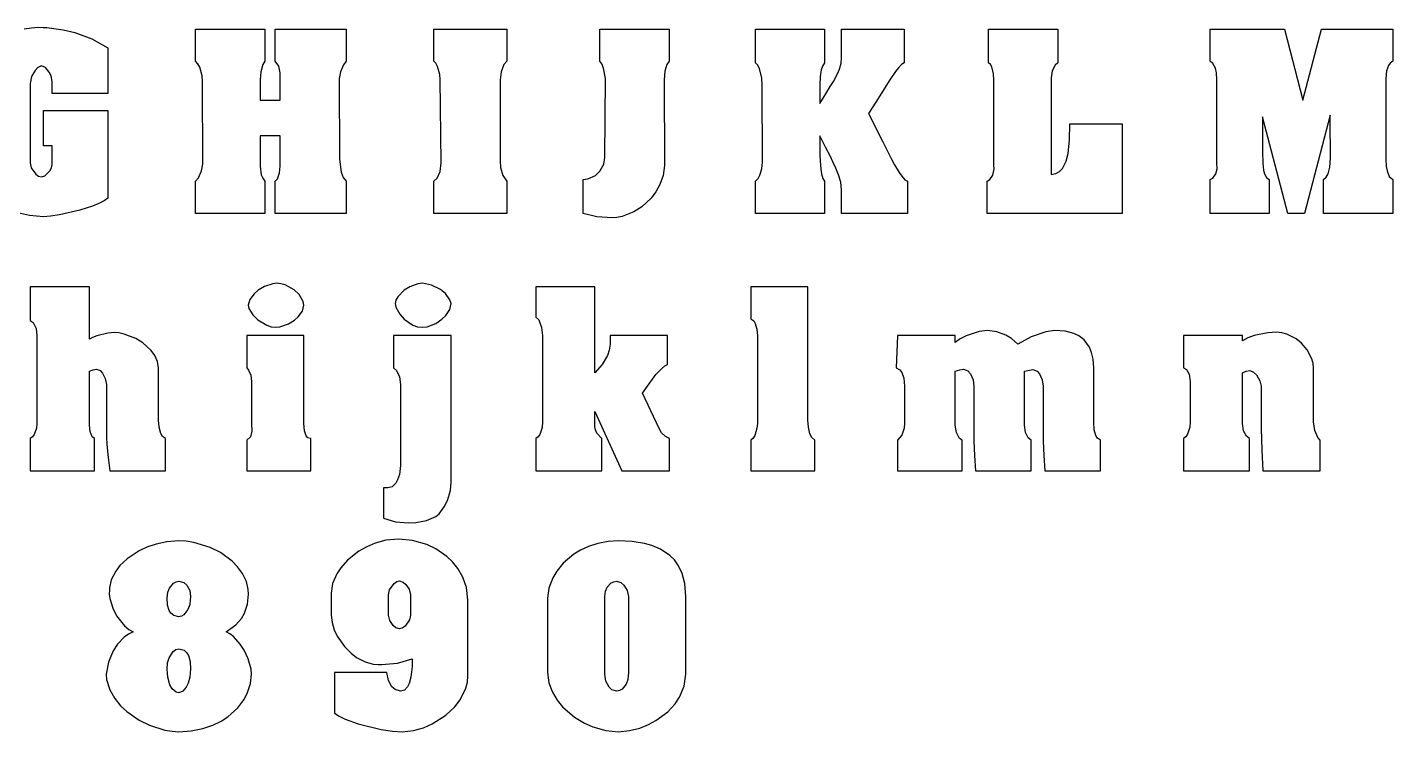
# Model space of a CAD drawing. Extents: x 0 to 31.4, y -0.9 to 3.
# Drawn here: x 7.6 to 15.02, y -0.87 to 2.96 of the extents above; entities that cross this region are included whole.
import ezdxf

# ---------------------------------------------------------------- set-up
doc = ezdxf.new("R2010")
doc.units = 0
doc.header["$MEASUREMENT"] = 0
doc.layers.get('0').update_dxf_attribs({"linetype": 'CONTINUOUS'})

msp = doc.modelspace()

# ---------------------------------------------------------------- linework, layer by layer
at = {"color": 0, "linetype": 'Continuous'}
for p, q in [((7.5865, 2.948), (7.6263, 2.9546)), ((7.6263, 2.9546), (7.6634, 2.9567)), ((7.6634, 2.9567), (7.691, 2.9565)), ((7.691, 2.9565), (7.7112, 2.9556)), ((7.7112, 2.9556), (7.7994, 2.9436)), ((7.7994, 2.9436), (7.8631, 2.9279)), ((7.8631, 2.9279), (7.9545, 2.8933)), ((7.9545, 2.8933), (8.041, 2.8458)), ((8.5186, 2.9459), (8.8948, 2.9459)), ((8.5186, 2.7723), (8.5186, 2.9459)), ((8.8948, 2.9459), (8.8948, 2.7723)), ((8.95, 2.7723), (8.95, 2.9459)), ((8.95, 2.9459), (9.3358, 2.9459)), ((9.3358, 2.9459), (9.3358, 2.7723)), ((9.8122, 2.9459), (10.2084, 2.9459)), ((9.8122, 2.7723), (9.8122, 2.9459)), ((10.2084, 2.9459), (10.2084, 2.7723)), ((10.7138, 2.9459), (11.0905, 2.9459)), ((10.7138, 2.7723), (10.7138, 2.9459)), ((11.0905, 2.9459), (11.0905, 2.7723)), ((11.5578, 2.9459), (11.934, 2.9459)), ((11.5578, 2.7632), (11.5578, 2.9459)), ((11.934, 2.9459), (11.934, 2.7632)), ((12.0262, 2.79), (12.0262, 2.9459)), ((12.0262, 2.9459), (12.3654, 2.9459)), ((12.3654, 2.9459), (12.3654, 2.7632)), ((12.8242, 2.9459), (13.2009, 2.9459)), ((12.8242, 2.7632), (12.8242, 2.9459)), ((13.2009, 2.9459), (13.2009, 2.7632)), ((14.0268, 2.9459), (14.4314, 2.9459)), ((14.0268, 2.7723), (14.0268, 2.9459)), ((14.4314, 2.9459), (14.5316, 2.5612)), ((14.5316, 2.5612), (14.6329, 2.9459)), ((14.6329, 2.9459), (15.0188, 2.9459)), ((15.0188, 2.9459), (15.0188, 2.7723)), ((8.041, 2.8458), (8.041, 2.5976)), ((7.6822, 2.7467), (7.662, 2.738)), ((7.7036, 2.7374), (7.6822, 2.7467)), ((8.5311, 2.759), (8.5186, 2.7723)), ((8.541, 2.74), (8.5311, 2.759)), ((8.8831, 2.754), (8.8718, 2.7145)), ((8.8948, 2.7723), (8.8831, 2.754)), ((8.9709, 2.7452), (8.95, 2.7723)), ((8.9779, 2.7092), (8.9709, 2.7452)), ((9.3209, 2.7529), (9.3045, 2.7155)), ((9.3358, 2.7723), (9.3209, 2.7529)), ((9.8234, 2.7613), (9.8122, 2.7723)), ((9.8326, 2.7441), (9.8234, 2.7613)), ((9.8441, 2.7007), (9.8326, 2.7441)), ((10.1926, 2.754), (10.1771, 2.7145)), ((10.2084, 2.7723), (10.1926, 2.754)), ((10.7237, 2.7585), (10.7138, 2.7723)), ((10.7333, 2.7349), (10.7237, 2.7585)), ((11.0778, 2.7545), (11.0662, 2.7178)), ((11.0905, 2.7723), (11.0778, 2.7545)), ((11.5703, 2.7519), (11.5578, 2.7632)), ((11.5803, 2.7329), (11.5703, 2.7519)), ((11.9227, 2.7454), (11.9158, 2.7262)), ((11.934, 2.7632), (11.9227, 2.7454)), ((12.014, 2.7296), (12.0234, 2.7619)), ((12.0234, 2.7619), (12.0262, 2.79)), ((12.3517, 2.7537), (12.3358, 2.737)), ((12.3654, 2.7632), (12.3517, 2.7537)), ((12.8344, 2.7545), (12.8242, 2.7632)), ((12.8422, 2.7414), (12.8344, 2.7545)), ((13.1857, 2.7515), (13.1694, 2.7195)), ((13.2009, 2.7632), (13.1857, 2.7515)), ((14.043, 2.7592), (14.0268, 2.7723)), ((14.0557, 2.7338), (14.043, 2.7592)), ((14.9958, 2.7495), (14.9856, 2.7197)), ((15.0052, 2.7621), (14.9958, 2.7495)), ((15.0188, 2.7723), (15.0052, 2.7621)), ((7.6271, 2.6893), (7.6191, 2.6522)), ((7.6463, 2.7223), (7.6271, 2.6893)), ((7.662, 2.738), (7.6463, 2.7223)), ((7.7236, 2.7133), (7.7036, 2.7374)), ((7.7335, 2.6922), (7.7236, 2.7133)), ((7.739, 2.6614), (7.7335, 2.6922)), ((8.5532, 2.693), (8.541, 2.74)), ((8.5555, 2.6614), (8.5532, 2.693)), ((8.8718, 2.7145), (8.868, 2.671)), ((8.868, 2.671), (8.868, 2.5612)), ((8.9779, 2.6801), (8.9779, 2.7092)), ((8.9779, 2.5612), (8.9779, 2.6801)), ((9.3045, 2.7155), (9.2983, 2.679)), ((9.2983, 2.679), (9.2994, 2.2396)), ((9.8464, 2.6733), (9.8441, 2.7007)), ((9.851, 2.2208), (9.8464, 2.6733)), ((10.1771, 2.7145), (10.1719, 2.671)), ((10.1719, 2.671), (10.1719, 2.2305)), ((10.7434, 2.6779), (10.7333, 2.7349)), ((10.7411, 2.2487), (10.7434, 2.6779)), ((11.0662, 2.7178), (11.0626, 2.671)), ((11.0626, 2.671), (11.0638, 2.206)), ((11.5925, 2.6809), (11.5803, 2.7329)), ((11.5948, 2.6431), (11.5925, 2.6809)), ((11.9092, 2.6892), (11.9073, 2.6443)), ((11.9158, 2.7262), (11.9092, 2.6892)), ((11.9814, 2.6629), (12.0031, 2.7041)), ((12.0031, 2.7041), (12.014, 2.7296)), ((12.319, 2.7157), (12.2839, 2.6651)), ((12.3358, 2.737), (12.319, 2.7157)), ((12.8511, 2.7035), (12.8422, 2.7414)), ((12.8526, 2.671), (12.8511, 2.7035)), ((12.8526, 2.2208), (12.8526, 2.671)), ((13.1694, 2.7195), (13.1634, 2.6813)), ((13.1634, 2.6813), (13.1651, 2.1571)), ((14.0614, 2.7102), (14.0557, 2.7338)), ((14.0643, 2.671), (14.0614, 2.7102)), ((14.0643, 2.2208), (14.0643, 2.671)), ((14.9856, 2.7197), (14.9818, 2.6779)), ((14.9818, 2.6779), (14.9818, 2.2396)), ((7.6191, 2.6522), (7.6191, 2.2208)), ((7.739, 2.5976), (7.739, 2.6614)), ((8.041, 2.5976), (7.739, 2.5976)), ((8.5567, 2.214), (8.5555, 2.6614)), ((11.5959, 2.2242), (11.5948, 2.6431)), ((11.9073, 2.6443), (11.9073, 2.543)), ((11.9073, 2.543), (11.941, 2.596)), ((11.941, 2.596), (11.9646, 2.6344)), ((11.9646, 2.6344), (11.9814, 2.6629)), ((12.2839, 2.6651), (12.224, 2.57)), ((8.868, 2.5612), (8.9779, 2.5612)), ((12.1957, 2.5239), (12.1731, 2.4878)), ((12.224, 2.57), (12.1957, 2.5239)), ((7.6924, 2.313), (7.6924, 2.5054)), ((7.6924, 2.5054), (8.041, 2.5054)), ((8.041, 2.5054), (8.041, 2.0285)), ((12.1731, 2.4878), (12.2496, 2.3341)), ((14.4491, 1.9459), (14.3114, 2.4696)), ((14.3114, 2.4696), (14.3114, 2.2817)), ((14.6785, 2.4787), (14.5407, 1.9459)), ((14.6792, 2.3922), (14.6785, 2.4787)), ((13.2636, 2.3462), (13.2653, 2.432)), ((13.2653, 2.432), (13.5504, 2.432)), ((13.5504, 2.432), (13.5504, 1.9459)), ((14.6802, 2.3109), (14.6792, 2.3922)), ((7.739, 2.313), (7.6924, 2.313)), ((7.739, 2.2117), (7.739, 2.313)), ((8.9779, 2.3677), (8.868, 2.3677)), ((8.868, 2.3677), (8.8691, 2.2026)), ((8.9779, 2.2026), (8.9779, 2.3677)), ((11.9395, 2.3054), (11.9073, 2.3677)), ((11.9073, 2.3677), (11.9075, 2.3094)), ((11.9075, 2.3094), (11.9082, 2.2649)), ((11.9654, 2.254), (11.9395, 2.3054)), ((12.2496, 2.3341), (12.2766, 2.281)), ((13.2559, 2.2709), (13.2636, 2.3462)), ((14.6807, 2.2654), (14.6802, 2.3109)), ((9.2994, 2.2396), (9.3085, 2.1699)), ((10.1719, 2.2305), (10.1742, 2.1956)), ((10.7353, 2.2128), (10.7411, 2.2487)), ((11.9082, 2.2649), (11.9093, 2.2314)), ((11.9093, 2.2314), (11.9126, 2.1851)), ((11.9795, 2.2249), (11.9654, 2.254)), ((11.9948, 2.1914), (11.9795, 2.2249)), ((12.2766, 2.281), (12.2978, 2.2403)), ((12.2978, 2.2403), (12.3143, 2.2098)), ((13.2253, 2.189), (13.2458, 2.23)), ((13.2458, 2.23), (13.2559, 2.2709)), ((14.3114, 2.2817), (14.3132, 2.2166)), ((14.6774, 2.1977), (14.6807, 2.2453)), ((14.6807, 2.2453), (14.6807, 2.2654)), ((14.9818, 2.2396), (14.9839, 2.2009)), ((7.6191, 2.2208), (7.6252, 2.1935)), ((7.6252, 2.1935), (7.6504, 2.1587)), ((7.6504, 2.1587), (7.666, 2.148)), ((7.6999, 2.1502), (7.7268, 2.1765)), ((7.7268, 2.1765), (7.7357, 2.1939)), ((7.7357, 2.1939), (7.739, 2.2117)), ((8.5339, 2.1383), (8.5505, 2.176)), ((8.5505, 2.176), (8.5567, 2.214)), ((8.8691, 2.2026), (8.8747, 2.1553)), ((8.8747, 2.1553), (8.883, 2.1362)), ((8.9622, 2.1343), (8.974, 2.1668)), ((8.974, 2.1668), (8.9779, 2.2026)), ((9.3085, 2.1699), (9.3198, 2.1405)), ((9.8292, 2.1378), (9.8455, 2.1734)), ((9.8455, 2.1734), (9.851, 2.2208)), ((10.1742, 2.1956), (10.1864, 2.1512)), ((10.1864, 2.1512), (10.2084, 2.1207)), ((10.649, 2.1326), (10.6904, 2.152)), ((10.6904, 2.152), (10.714, 2.1742)), ((10.714, 2.1742), (10.7353, 2.2128)), ((11.0566, 2.1521), (11.0394, 2.103)), ((11.0638, 2.206), (11.0566, 2.1521)), ((11.5734, 2.1349), (11.5828, 2.1533)), ((11.5828, 2.1533), (11.5925, 2.188)), ((11.5925, 2.188), (11.5959, 2.2242)), ((11.9126, 2.1851), (11.9162, 2.1602)), ((11.9162, 2.1602), (11.9237, 2.1356)), ((12.0097, 2.1544), (11.9948, 2.1914)), ((12.0214, 2.1153), (12.0097, 2.1544)), ((12.3143, 2.2098), (12.3385, 2.1685)), ((12.3385, 2.1685), (12.3531, 2.1472)), ((12.8318, 2.1304), (12.8474, 2.1536)), ((12.8474, 2.1536), (12.8538, 2.1872)), ((12.8535, 2.2073), (12.8526, 2.2208)), ((12.8538, 2.1872), (12.8535, 2.2073)), ((13.1651, 2.1571), (13.19, 2.1616)), ((13.19, 2.1616), (13.21, 2.1731)), ((13.21, 2.1731), (13.2253, 2.189)), ((14.0424, 2.137), (14.0592, 2.1601)), ((14.0592, 2.1601), (14.0655, 2.1872)), ((14.0655, 2.1872), (14.0643, 2.2208)), ((14.3132, 2.2166), (14.3175, 2.18)), ((14.3175, 2.18), (14.3226, 2.1599)), ((14.3226, 2.1599), (14.3335, 2.1403)), ((14.6584, 2.1425), (14.6678, 2.1604)), ((14.6678, 2.1604), (14.6774, 2.1977)), ((14.9839, 2.2009), (14.9884, 2.176)), ((14.9884, 2.176), (15.0003, 2.1468)), ((7.666, 2.148), (7.681, 2.144)), ((7.681, 2.144), (7.6999, 2.1502)), ((8.5186, 2.1207), (8.5339, 2.1383)), ((8.5186, 1.9459), (8.5186, 2.1207)), ((8.883, 2.1362), (8.8948, 2.1207)), ((8.8948, 2.1207), (8.8948, 1.9459)), ((8.95, 2.1207), (8.9622, 2.1343)), ((8.95, 1.9459), (8.95, 2.1207)), ((9.3198, 2.1405), (9.3358, 2.1207)), ((9.3358, 2.1207), (9.3358, 1.9459)), ((9.8122, 2.1207), (9.8292, 2.1378)), ((9.8122, 1.9459), (9.8122, 2.1207)), ((10.2084, 2.1207), (10.2084, 1.9459)), ((10.6221, 2.1292), (10.649, 2.1326)), ((10.6221, 1.9459), (10.6221, 2.1292)), ((11.0394, 2.103), (11.0169, 2.0619)), ((11.5578, 2.1207), (11.5734, 2.1349)), ((11.5578, 1.9459), (11.5578, 2.1207)), ((11.9237, 2.1356), (11.934, 2.1207)), ((11.934, 2.1207), (11.934, 1.9459)), ((12.0262, 2.074), (12.0214, 2.1153)), ((12.3531, 2.1472), (12.3705, 2.1281)), ((12.3705, 2.1281), (12.3842, 2.1207)), ((12.3842, 2.1207), (12.3842, 1.9459)), ((12.8162, 2.1207), (12.8318, 2.1304)), ((12.8162, 1.9459), (12.8162, 2.1207)), ((14.0268, 2.1292), (14.0424, 2.137)), ((14.0268, 1.9459), (14.0268, 2.1292)), ((14.3335, 2.1403), (14.3489, 2.1292)), ((14.3489, 2.1292), (14.3489, 1.9459)), ((14.6426, 2.1292), (14.6584, 2.1425)), ((14.6426, 1.9459), (14.6426, 2.1292)), ((15.0003, 2.1468), (15.0188, 2.1292)), ((15.0188, 2.1292), (15.0188, 1.9459)), ((8.0215, 2.0139), (7.9921, 1.9992)), ((8.041, 2.0285), (8.0215, 2.0139)), ((10.9925, 2.029), (10.9414, 1.981)), ((11.0169, 2.0619), (10.9925, 2.029)), ((12.0262, 1.9459), (12.0262, 2.074)), ((7.6168, 1.9335), (7.5518, 1.9494)), ((7.6924, 1.9272), (7.6168, 1.9335)), ((7.73, 1.9297), (7.6924, 1.9272)), ((7.7786, 1.9371), (7.73, 1.9297)), ((7.8895, 1.9632), (7.7786, 1.9371)), ((7.9588, 1.9858), (7.8895, 1.9632)), ((7.9921, 1.9992), (7.9588, 1.9858)), ((8.8948, 1.9459), (8.5186, 1.9459)), ((9.3358, 1.9459), (8.95, 1.9459)), ((10.2084, 1.9459), (9.8122, 1.9459)), ((10.6975, 1.9276), (10.6221, 1.9459)), ((10.8344, 1.9292), (10.8052, 1.9233)), ((10.8987, 1.9542), (10.8344, 1.9292)), ((10.9414, 1.981), (10.8987, 1.9542)), ((11.934, 1.9459), (11.5578, 1.9459)), ((12.3842, 1.9459), (12.0262, 1.9459)), ((13.5504, 1.9459), (12.8162, 1.9459)), ((14.3489, 1.9459), (14.0268, 1.9459)), ((14.5407, 1.9459), (14.4491, 1.9459)), ((15.0188, 1.9459), (14.6426, 1.9459)), ((10.7803, 1.9215), (10.6975, 1.9276)), ((10.8052, 1.9233), (10.7803, 1.9215)), ((8.9378, 1.5636), (8.8922, 1.5479)), ((8.9599, 1.566), (8.9378, 1.5636)), ((8.9811, 1.5636), (8.9599, 1.566)), ((9.005, 1.5567), (8.9811, 1.5636)), ((9.7253, 1.5632), (9.6817, 1.5472)), ((9.7496, 1.566), (9.7253, 1.5632)), ((9.7994, 1.5566), (9.7496, 1.566)), ((7.6193, 1.5472), (7.6193, 1.3645)), ((7.9414, 1.5472), (7.6193, 1.5472)), ((7.9414, 1.2626), (7.9414, 1.5472)), ((8.8364, 1.509), (8.8125, 1.4778)), ((8.8585, 1.5278), (8.8364, 1.509)), ((8.8922, 1.5479), (8.8585, 1.5278)), ((9.0532, 1.5301), (9.005, 1.5567)), ((9.0801, 1.5051), (9.0532, 1.5301)), ((9.1028, 1.4677), (9.0801, 1.5051)), ((9.6165, 1.4931), (9.6064, 1.4744)), ((9.6514, 1.5282), (9.6165, 1.4931)), ((9.6817, 1.5472), (9.6514, 1.5282)), ((9.8477, 1.5321), (9.7994, 1.5566)), ((9.8749, 1.5099), (9.8477, 1.5321)), ((9.8995, 1.4762), (9.8749, 1.5099)), ((10.366, 1.5472), (10.366, 1.3827)), ((10.6864, 1.5472), (10.366, 1.5472)), ((10.6864, 1.0799), (10.6864, 1.5472)), ((11.5328, 1.5472), (11.5328, 1.3736)), ((11.8436, 1.5472), (11.5328, 1.5472)), ((11.8436, 0.8221), (11.8436, 1.5472)), ((8.8125, 1.4778), (8.8037, 1.447)), ((8.8037, 1.447), (8.8073, 1.4296)), ((8.8073, 1.4296), (8.8295, 1.394)), ((9.0756, 1.3842), (9.0981, 1.4147)), ((9.0981, 1.4147), (9.1065, 1.447)), ((9.1065, 1.447), (9.1028, 1.4677)), ((9.6064, 1.4744), (9.6028, 1.4561)), ((9.6028, 1.4561), (9.6062, 1.4354)), ((9.6062, 1.4354), (9.6265, 1.3973)), ((9.8765, 1.3907), (9.898, 1.4241)), ((9.898, 1.4241), (9.9056, 1.4561)), ((9.9056, 1.4561), (9.8995, 1.4762)), ((7.6193, 1.3645), (7.6357, 1.3534)), ((7.6357, 1.3534), (7.6516, 1.3203)), ((8.8295, 1.394), (8.8564, 1.368)), ((8.8564, 1.368), (8.9052, 1.3382)), ((8.9052, 1.3382), (8.9295, 1.3298)), ((8.9765, 1.3297), (9.0227, 1.3461)), ((9.0227, 1.3461), (9.0549, 1.3661)), ((9.0549, 1.3661), (9.0756, 1.3842)), ((9.6265, 1.3973), (9.6511, 1.3705)), ((9.6511, 1.3705), (9.6977, 1.3393)), ((9.6977, 1.3393), (9.7235, 1.3302)), ((9.7752, 1.3298), (9.823, 1.3478)), ((9.823, 1.3478), (9.8559, 1.3703)), ((9.8559, 1.3703), (9.8765, 1.3907)), ((10.366, 1.3827), (10.3815, 1.367)), ((10.3815, 1.367), (10.3967, 1.3257)), ((11.5328, 1.3736), (11.5488, 1.3627)), ((11.5488, 1.3627), (11.5577, 1.3476)), ((11.5577, 1.3476), (11.5663, 1.3172)), ((7.6516, 1.3203), (7.6569, 1.2814)), ((7.6569, 1.2814), (7.6569, 0.8039)), ((7.9581, 1.272), (7.9414, 1.2626)), ((7.9827, 1.281), (7.9581, 1.272)), ((8.0418, 1.2947), (7.9827, 1.281)), ((8.0775, 1.2979), (8.0418, 1.2947)), ((8.1022, 1.296), (8.0775, 1.2979)), ((8.131, 1.2902), (8.1022, 1.296)), ((8.1931, 1.2667), (8.131, 1.2902)), ((8.2326, 1.2422), (8.1931, 1.2667)), ((8.7957, 1.2814), (8.7957, 1.1067)), ((9.1065, 1.2814), (8.7957, 1.2814)), ((8.9295, 1.3298), (8.9509, 1.3269)), ((8.9509, 1.3269), (8.9765, 1.3297)), ((9.1065, 0.8039), (9.1065, 1.2814)), ((9.5931, 1.2814), (9.5931, 1.1067)), ((9.9056, 1.2814), (9.5931, 1.2814)), ((9.7235, 1.3302), (9.7496, 1.3269)), ((9.7496, 1.3269), (9.7752, 1.3298)), ((9.9056, 0.5563), (9.9056, 1.2814)), ((10.3967, 1.3257), (10.4019, 1.2814)), ((10.4019, 1.2814), (10.4019, 0.813)), ((11.0814, 1.2814), (10.769, 1.2814)), ((10.769, 1.2814), (10.769, 1.2359)), ((11.0814, 1.1254), (11.0814, 1.2814)), ((11.5663, 1.3172), (11.5691, 1.2814)), ((11.5691, 1.2814), (11.5691, 0.8039)), ((12.3302, 1.2814), (12.3222, 1.1067)), ((12.6432, 1.2814), (12.3302, 1.2814)), ((12.6432, 1.2444), (12.6432, 1.2814)), ((12.6707, 1.2639), (12.6432, 1.2444)), ((12.7033, 1.2809), (12.6707, 1.2639)), ((12.7741, 1.3043), (12.7033, 1.2809)), ((12.8182, 1.3093), (12.7741, 1.3043)), ((12.8687, 1.303), (12.8182, 1.3093)), ((12.9183, 1.2849), (12.8687, 1.303)), ((12.9487, 1.2668), (12.9183, 1.2849)), ((12.983, 1.2359), (12.9487, 1.2668)), ((13.0555, 1.2754), (12.983, 1.2359)), ((13.1353, 1.303), (13.0555, 1.2754)), ((13.185, 1.3093), (13.1353, 1.303)), ((13.2403, 1.3052), (13.185, 1.3093)), ((13.2872, 1.2931), (13.2403, 1.3052)), ((13.3138, 1.2805), (13.2872, 1.2931)), ((13.3435, 1.2581), (13.3138, 1.2805)), ((13.8828, 1.2814), (13.8828, 1.1067)), ((14.2038, 1.2814), (13.8828, 1.2814)), ((14.2038, 1.2535), (14.2038, 1.2814)), ((14.2321, 1.2694), (14.2038, 1.2535)), ((14.266, 1.282), (14.2321, 1.2694)), ((14.3409, 1.2973), (14.266, 1.282)), ((14.3879, 1.3002), (14.3409, 1.2973)), ((14.416, 1.2976), (14.3879, 1.3002)), ((14.4435, 1.2901), (14.416, 1.2976)), ((14.4941, 1.2638), (14.4435, 1.2901)), ((14.5229, 1.24), (14.4941, 1.2638)), ((8.2771, 1.2003), (8.2326, 1.2422)), ((8.2963, 1.1731), (8.2771, 1.2003)), ((10.7649, 1.2026), (10.7549, 1.1732)), ((10.769, 1.2359), (10.7649, 1.2026)), ((13.3726, 1.2183), (13.3435, 1.2581)), ((13.384, 1.1905), (13.3726, 1.2183)), ((13.3923, 1.1542), (13.384, 1.1905)), ((14.5535, 1.2039), (14.5229, 1.24)), ((14.5793, 1.1548), (14.5535, 1.2039)), ((8.3113, 1.1411), (8.2963, 1.1731)), ((8.3176, 1.1067), (8.3113, 1.1411)), ((10.7269, 1.1251), (10.6864, 1.0799)), ((10.7549, 1.1732), (10.7269, 1.1251)), ((11.0485, 1.1018), (11.0663, 1.1167)), ((11.0663, 1.1167), (11.0814, 1.1254)), ((13.3956, 1.1067), (13.3923, 1.1542)), ((14.5866, 1.1297), (14.5793, 1.1548)), ((14.5891, 1.1067), (14.5866, 1.1297)), ((7.9414, 1.089), (7.9624, 1.0963)), ((7.9414, 0.7953), (7.9414, 1.089)), ((7.9624, 1.0963), (7.9796, 1.0987)), ((7.9796, 1.0987), (7.9995, 1.0912)), ((7.9995, 1.0912), (8.0129, 1.0776)), ((8.0129, 1.0776), (8.0279, 1.0487)), ((8.0279, 1.0487), (8.0336, 1.0156)), ((8.3176, 0.8221), (8.3176, 1.1067)), ((8.7957, 1.1067), (8.8061, 1.094)), ((8.8061, 1.094), (8.8179, 1.0671)), ((8.8179, 1.0671), (8.8224, 1.0332)), ((9.5931, 1.1067), (9.6091, 1.0924)), ((9.6091, 1.0924), (9.6264, 1.0569)), ((9.6264, 1.0569), (9.6318, 1.0167)), ((10.9443, 0.9689), (11.0177, 1.0708)), ((11.0177, 1.0708), (11.0485, 1.1018)), ((12.3222, 1.1067), (12.3421, 1.0961)), ((12.3421, 1.0961), (12.3533, 1.0819)), ((12.3533, 1.0819), (12.3641, 1.0503)), ((12.3641, 1.0503), (12.3677, 1.0065)), ((12.6432, 1.089), (12.6678, 1.0963)), ((12.6432, 0.7953), (12.6432, 1.089)), ((12.6678, 1.0963), (12.6873, 1.0987)), ((12.6873, 1.0987), (12.712, 1.0897)), ((12.712, 1.0897), (12.7261, 1.0735)), ((12.7261, 1.0735), (12.7398, 1.0409)), ((12.7398, 1.0409), (12.7445, 1.0065)), ((13.0194, 1.089), (13.0638, 1.0976)), ((13.0194, 0.7953), (13.0194, 1.089)), ((13.0638, 1.0976), (13.0873, 1.0892)), ((13.0873, 1.0892), (13.1013, 1.0739)), ((13.1013, 1.0739), (13.1156, 1.0422)), ((13.1156, 1.0422), (13.1207, 1.0065)), ((13.3956, 0.813), (13.3956, 1.1067)), ((13.8828, 1.1067), (13.8987, 1.0974)), ((13.8987, 1.0974), (13.9141, 1.0721)), ((13.9141, 1.0721), (13.9192, 1.0332)), ((14.2038, 1.0799), (14.2236, 1.0885)), ((14.2038, 0.8039), (14.2038, 1.0799)), ((14.2236, 1.0885), (14.2423, 1.0913)), ((14.2423, 1.0913), (14.2636, 1.083)), ((14.2636, 1.083), (14.2797, 1.0677)), ((14.2797, 1.0677), (14.2982, 1.0367)), ((14.5891, 0.813), (14.5891, 1.1067)), ((8.0336, 1.0156), (8.0336, 0.7675)), ((8.8224, 1.0332), (8.8224, 0.8039)), ((9.6318, 1.0167), (9.6307, 0.9507)), ((11.0359, 0.7766), (10.9443, 0.9689)), ((12.3677, 1.0065), (12.3677, 0.8039)), ((12.7445, 1.0065), (12.7445, 0.7487)), ((13.1207, 1.0065), (13.1207, 0.7487)), ((13.9192, 1.0332), (13.9192, 0.813)), ((14.2982, 1.0367), (14.3051, 1.0065)), ((14.3051, 1.0065), (14.3051, 0.7766)), ((9.6307, 0.9507), (9.6307, 0.5751)), ((8.3199, 0.7837), (8.3176, 0.8221)), ((10.6864, 0.7862), (10.6864, 0.8688)), ((10.6864, 0.8688), (10.8333, 0.5472)), ((11.8457, 0.7837), (11.8436, 0.8221)), ((7.6424, 0.7444), (7.6323, 0.7312)), ((7.6546, 0.7784), (7.6424, 0.7444)), ((7.6569, 0.8039), (7.6546, 0.7784)), ((7.9453, 0.7605), (7.9414, 0.7953)), ((7.957, 0.7318), (7.9453, 0.7605)), ((8.0336, 0.7675), (8.0346, 0.7291)), ((8.3286, 0.75), (8.3199, 0.7837)), ((8.3381, 0.7333), (8.3286, 0.75)), ((8.8236, 0.7629), (8.8166, 0.7322)), ((8.8224, 0.8039), (8.8236, 0.7629)), ((9.1095, 0.7643), (9.1065, 0.8039)), ((9.1184, 0.7376), (9.1095, 0.7643)), ((10.3879, 0.7452), (10.3782, 0.7313)), ((10.3996, 0.7831), (10.3879, 0.7452)), ((10.4019, 0.813), (10.3996, 0.7831)), ((10.6895, 0.7689), (10.6864, 0.7862)), ((10.6978, 0.7509), (10.6895, 0.7689)), ((10.724, 0.7219), (10.6978, 0.7509)), ((11.0485, 0.7529), (11.0359, 0.7766)), ((11.0708, 0.733), (11.0485, 0.7529)), ((11.5668, 0.7779), (11.5548, 0.7385)), ((11.5691, 0.8039), (11.5668, 0.7779)), ((11.8543, 0.7476), (11.8457, 0.7837)), ((11.8642, 0.7284), (11.8543, 0.7476)), ((12.3654, 0.7779), (12.3533, 0.7409)), ((12.3677, 0.8039), (12.3654, 0.7779)), ((12.6496, 0.755), (12.6432, 0.7953)), ((12.6661, 0.7235), (12.6496, 0.755)), ((12.7445, 0.7487), (12.7449, 0.7086)), ((13.0246, 0.756), (13.0194, 0.7953)), ((13.0402, 0.7267), (13.0246, 0.756)), ((13.1207, 0.7487), (13.1212, 0.7086)), ((13.3985, 0.7696), (13.3956, 0.813)), ((13.4071, 0.7382), (13.3985, 0.7696)), ((13.9051, 0.7464), (13.8952, 0.7316)), ((13.917, 0.7851), (13.9051, 0.7464)), ((13.9192, 0.813), (13.917, 0.7851)), ((14.209, 0.7651), (14.2038, 0.8039)), ((14.2248, 0.736), (14.209, 0.7651)), ((14.3051, 0.7766), (14.3074, 0.6595)), ((14.5956, 0.7666), (14.5891, 0.813)), ((14.6117, 0.7284), (14.5956, 0.7666)), ((7.6323, 0.7312), (7.6193, 0.7219)), ((7.6193, 0.7219), (7.6193, 0.5472)), ((7.9693, 0.7219), (7.957, 0.7318)), ((7.9693, 0.5472), (7.9693, 0.7219)), ((8.0346, 0.7291), (8.0368, 0.6903)), ((8.0368, 0.6903), (8.0429, 0.6203)), ((8.3541, 0.7219), (8.3381, 0.7333)), ((8.3541, 0.5472), (8.3541, 0.7219)), ((8.8166, 0.7322), (8.7957, 0.7128)), ((8.7957, 0.7128), (8.7957, 0.5472)), ((9.1276, 0.727), (9.1184, 0.7376)), ((9.144, 0.7219), (9.1276, 0.727)), ((9.144, 0.5472), (9.144, 0.7219)), ((10.3782, 0.7313), (10.366, 0.7219)), ((10.366, 0.7219), (10.366, 0.5472)), ((10.724, 0.5472), (10.724, 0.7219)), ((11.0911, 0.7219), (11.0708, 0.733)), ((11.0911, 0.5472), (11.0911, 0.7219)), ((11.545, 0.7229), (11.5328, 0.7128)), ((11.5328, 0.7128), (11.5328, 0.5472)), ((11.5548, 0.7385), (11.545, 0.7229)), ((11.8811, 0.7128), (11.8642, 0.7284)), ((11.8811, 0.5472), (11.8811, 0.7128)), ((12.3533, 0.7409), (12.3301, 0.7128)), ((12.3301, 0.7128), (12.3301, 0.5472)), ((12.6805, 0.7128), (12.6661, 0.7235)), ((12.6805, 0.5472), (12.6805, 0.7128)), ((12.7449, 0.7086), (12.7477, 0.63)), ((13.0564, 0.7128), (13.0402, 0.7267)), ((13.0564, 0.5472), (13.0564, 0.7128)), ((13.1212, 0.7086), (13.1239, 0.63)), ((13.4161, 0.7238), (13.4071, 0.7382)), ((13.432, 0.7128), (13.4161, 0.7238)), ((13.432, 0.5472), (13.432, 0.7128)), ((13.8952, 0.7316), (13.8828, 0.7219)), ((13.8828, 0.7219), (13.8828, 0.5472)), ((14.2411, 0.7219), (14.2248, 0.736)), ((14.2411, 0.5472), (14.2411, 0.7219)), ((14.6255, 0.7128), (14.6117, 0.7284)), ((14.6255, 0.5472), (14.6255, 0.7128)), ((8.0429, 0.6203), (8.0518, 0.5472)), ((12.7477, 0.63), (12.7536, 0.5472)), ((13.1239, 0.63), (13.1298, 0.5472)), ((14.3074, 0.6595), (14.3142, 0.5472)), ((7.6193, 0.5472), (7.9693, 0.5472)), ((8.0518, 0.5472), (8.3541, 0.5472)), ((8.7957, 0.5472), (9.144, 0.5472)), ((9.6255, 0.5271), (9.6155, 0.4972)), ((9.6307, 0.5751), (9.6255, 0.5271)), ((9.9063, 0.5235), (9.9056, 0.5563)), ((9.9067, 0.4852), (9.9063, 0.5235)), ((10.366, 0.5472), (10.724, 0.5472)), ((10.8333, 0.5472), (11.0911, 0.5472)), ((11.5328, 0.5472), (11.8811, 0.5472)), ((12.3301, 0.5472), (12.6805, 0.5472)), ((12.7536, 0.5472), (13.0564, 0.5472)), ((13.1298, 0.5472), (13.432, 0.5472)), ((13.8828, 0.5472), (14.2411, 0.5472)), ((14.3142, 0.5472), (14.6255, 0.5472)), ((9.5618, 0.4538), (9.5385, 0.455)), ((9.5385, 0.455), (9.5385, 0.2905)), ((9.5854, 0.4605), (9.5618, 0.4538)), ((9.6051, 0.4791), (9.5854, 0.4605)), ((9.6155, 0.4972), (9.6051, 0.4791)), ((9.9017, 0.4393), (9.9067, 0.4852)), ((9.8685, 0.3512), (9.8855, 0.3857)), ((9.8855, 0.3857), (9.9017, 0.4393)), ((9.7714, 0.2775), (9.823, 0.299)), ((9.823, 0.299), (9.8404, 0.3136)), ((9.8404, 0.3136), (9.8685, 0.3512)), ((9.5385, 0.2905), (9.6036, 0.2704)), ((9.6036, 0.2704), (9.6739, 0.2638)), ((9.6739, 0.2638), (9.7146, 0.266)), ((9.7146, 0.266), (9.7714, 0.2775)), ((8.304, 0.149), (8.2536, 0.1315)), ((8.3627, 0.162), (8.304, 0.149)), ((8.4275, 0.1672), (8.3627, 0.162)), ((8.4663, 0.1649), (8.4275, 0.1672)), ((8.5092, 0.1579), (8.4663, 0.1649)), ((8.5977, 0.1306), (8.5092, 0.1579)), ((9.4931, 0.1534), (9.4445, 0.1325)), ((9.5519, 0.1695), (9.4931, 0.1534)), ((9.6216, 0.1763), (9.5519, 0.1695)), ((9.6963, 0.1693), (9.6216, 0.1763)), ((9.7735, 0.1472), (9.6963, 0.1693)), ((10.7033, 0.1523), (10.6526, 0.1358)), ((10.759, 0.1633), (10.7033, 0.1523)), ((10.8139, 0.1672), (10.759, 0.1633)), ((10.8891, 0.1637), (10.8139, 0.1672)), ((10.9556, 0.153), (10.8891, 0.1637)), ((10.9952, 0.142), (10.9556, 0.153)), ((8.2118, 0.1119), (8.147, 0.0693)), ((8.2536, 0.1315), (8.2118, 0.1119)), ((8.6532, 0.1031), (8.5977, 0.1306)), ((8.717, 0.0566), (8.6532, 0.1031)), ((9.4049, 0.1098), (9.3439, 0.0617)), ((9.4445, 0.1325), (9.4049, 0.1098)), ((9.8229, 0.1236), (9.7735, 0.1472)), ((9.8829, 0.0817), (9.8229, 0.1236)), ((9.9128, 0.0528), (9.8829, 0.0817)), ((10.572, 0.0937), (10.5145, 0.0455)), ((10.6087, 0.1158), (10.572, 0.0937)), ((10.6526, 0.1358), (10.6087, 0.1158)), ((11.042, 0.1223), (10.9952, 0.142)), ((11.0939, 0.0874), (11.042, 0.1223)), ((11.1182, 0.063), (11.0939, 0.0874)), ((8.0844, 0.0019), (8.0605, -0.0444)), ((8.1077, 0.0319), (8.0844, 0.0019)), ((8.147, 0.0693), (8.1077, 0.0319)), ((8.7465, 0.026), (8.717, 0.0566)), ((8.7733, -0.0111), (8.7465, 0.026)), ((9.3068, 0.0204), (9.2848, -0.0128)), ((9.3439, 0.0617), (9.3068, 0.0204)), ((9.9423, 0.0158), (9.9128, 0.0528)), ((9.9689, -0.0306), (9.9423, 0.0158)), ((10.4792, 0.0021), (10.4581, -0.0335)), ((10.5145, 0.0455), (10.4792, 0.0021)), ((11.141, 0.0311), (11.1182, 0.063)), ((11.1609, -0.0106), (11.141, 0.0311)), ((8.0605, -0.0444), (8.0507, -0.0895)), ((8.3774, -0.0902), (8.399, -0.0636)), ((8.399, -0.0636), (8.4125, -0.0558)), ((8.4125, -0.0558), (8.4275, -0.053)), ((8.4275, -0.053), (8.4552, -0.0604)), ((8.4552, -0.0604), (8.4709, -0.074)), ((8.4709, -0.074), (8.4861, -0.1027)), ((8.7939, -0.0538), (8.7733, -0.0111)), ((8.8037, -0.0986), (8.7939, -0.0538)), ((9.2624, -0.0646), (9.2545, -0.1173)), ((9.2848, -0.0128), (9.2624, -0.0646)), ((9.5718, -0.0993), (9.5963, -0.0651)), ((9.5963, -0.0651), (9.6115, -0.0546)), ((9.6115, -0.0546), (9.6261, -0.0508)), ((9.6261, -0.0508), (9.6455, -0.0575)), ((9.6455, -0.0575), (9.6603, -0.0698)), ((9.6603, -0.0698), (9.6784, -0.096)), ((9.989, -0.0875), (9.9689, -0.0306)), ((10.4581, -0.0335), (10.4367, -0.0896)), ((10.7533, -0.0858), (10.7745, -0.0623)), ((10.7745, -0.0623), (10.7888, -0.0555)), ((10.7888, -0.0555), (10.8054, -0.053)), ((10.8054, -0.053), (10.8274, -0.0603)), ((10.8274, -0.0603), (10.8434, -0.0738)), ((10.8434, -0.0738), (10.8622, -0.1025)), ((11.1753, -0.065), (11.1609, -0.0106)), ((11.181, -0.1361), (11.1753, -0.065)), ((8.0499, -0.1027), (8.0496, -0.1219)), ((8.0496, -0.1219), (8.052, -0.1471)), ((8.0507, -0.0895), (8.0499, -0.1027)), ((8.052, -0.1471), (8.0681, -0.1997)), ((8.3632, -0.1452), (8.368, -0.1131)), ((8.366, -0.183), (8.3632, -0.1452)), ((8.368, -0.1131), (8.3774, -0.0902)), ((8.4861, -0.1027), (8.4912, -0.1361)), ((8.4912, -0.1361), (8.4862, -0.1789)), ((8.7995, -0.1778), (8.8048, -0.123)), ((8.8048, -0.123), (8.8037, -0.0986)), ((9.2545, -0.1173), (9.2545, -0.2363)), ((9.5658, -0.1265), (9.5718, -0.0993)), ((9.5658, -0.2363), (9.5658, -0.1265)), ((9.6784, -0.096), (9.6859, -0.1265)), ((9.6859, -0.1265), (9.6859, -0.2363)), ((9.9972, -0.1543), (9.989, -0.0875)), ((10.4367, -0.0896), (10.4292, -0.1452)), ((10.4292, -0.1452), (10.4292, -0.5488)), ((10.7405, -0.1361), (10.7447, -0.1063)), ((10.7405, -0.5579), (10.7405, -0.1361)), ((10.7447, -0.1063), (10.7533, -0.0858)), ((10.8622, -0.1025), (10.8697, -0.1361)), ((10.8697, -0.1361), (10.8697, -0.5488)), ((11.181, -0.5579), (11.181, -0.1361)), ((8.0681, -0.1997), (8.0892, -0.2407)), ((8.3746, -0.2119), (8.366, -0.183)), ((8.3835, -0.2262), (8.3746, -0.2119)), ((8.4765, -0.2059), (8.4549, -0.2347)), ((8.4862, -0.1789), (8.4765, -0.2059)), ((8.7835, -0.2264), (8.7995, -0.1778)), ((9.9972, -0.567), (9.9972, -0.1543)), ((8.0892, -0.2407), (8.1318, -0.2946)), ((8.1318, -0.2946), (8.1557, -0.3146)), ((8.3993, -0.2391), (8.3835, -0.2262)), ((8.4275, -0.2454), (8.3993, -0.2391)), ((8.4417, -0.2426), (8.4275, -0.2454)), ((8.4549, -0.2347), (8.4417, -0.2426)), ((8.6847, -0.3279), (8.7373, -0.2897)), ((8.7373, -0.2897), (8.7668, -0.2554)), ((8.7668, -0.2554), (8.7835, -0.2264)), ((9.2545, -0.2363), (9.2594, -0.2777)), ((9.2594, -0.2777), (9.2715, -0.3167)), ((9.5732, -0.2663), (9.5658, -0.2363)), ((9.5914, -0.2926), (9.5732, -0.2663)), ((9.6064, -0.3051), (9.5914, -0.2926)), ((9.6799, -0.263), (9.6555, -0.2974)), ((9.6859, -0.2363), (9.6799, -0.263)), ((8.1312, -0.3558), (8.095, -0.3944)), ((8.1534, -0.3398), (8.1312, -0.3558)), ((8.1793, -0.3279), (8.1534, -0.3398)), ((8.1557, -0.3146), (8.1793, -0.3279)), ((8.7039, -0.3385), (8.6847, -0.3279)), ((8.7234, -0.3538), (8.7039, -0.3385)), ((8.7604, -0.3951), (8.7234, -0.3538)), ((9.2715, -0.3167), (9.2876, -0.3509)), ((9.2876, -0.3509), (9.3267, -0.4074)), ((9.6261, -0.312), (9.6064, -0.3051)), ((9.6405, -0.308), (9.6261, -0.312)), ((9.6555, -0.2974), (9.6405, -0.308)), ((8.0715, -0.4304), (8.0449, -0.4919)), ((8.095, -0.3944), (8.0715, -0.4304)), ((8.3742, -0.4697), (8.3961, -0.435)), ((8.3961, -0.435), (8.411, -0.4241)), ((8.411, -0.4241), (8.4275, -0.4201)), ((8.4275, -0.4201), (8.4554, -0.427)), ((8.4554, -0.427), (8.4711, -0.4412)), ((8.4711, -0.4412), (8.4799, -0.4569)), ((8.7817, -0.4277), (8.7604, -0.3951)), ((8.8038, -0.4736), (8.7817, -0.4277)), ((9.3267, -0.4074), (9.3629, -0.4438)), ((9.3629, -0.4438), (9.3927, -0.4664)), ((8.0449, -0.4919), (8.0319, -0.5579)), ((8.3632, -0.53), (8.3663, -0.4969)), ((8.3663, -0.4969), (8.3742, -0.4697)), ((8.4799, -0.4569), (8.4884, -0.4885)), ((8.4884, -0.4885), (8.4912, -0.53)), ((8.8201, -0.531), (8.8038, -0.4736)), ((9.3927, -0.4664), (9.4389, -0.4911)), ((9.4389, -0.4911), (9.4833, -0.5032)), ((9.4833, -0.5032), (9.5093, -0.5049)), ((9.5093, -0.5049), (9.5282, -0.5055)), ((9.5282, -0.5055), (9.6152, -0.4978)), ((9.6152, -0.4978), (9.695, -0.4748)), ((9.694, -0.5159), (9.6873, -0.5746)), ((9.695, -0.4748), (9.694, -0.5159)), ((8.0319, -0.5579), (8.0344, -0.5868)), ((8.0344, -0.5868), (8.0517, -0.6425)), ((8.3671, -0.5749), (8.3632, -0.53)), ((8.3788, -0.616), (8.3671, -0.5749)), ((8.4866, -0.5749), (8.4774, -0.6069)), ((8.4912, -0.53), (8.4866, -0.5749)), ((8.8164, -0.6093), (8.8225, -0.5579)), ((8.8225, -0.5579), (8.8201, -0.531)), ((9.2721, -0.5488), (9.2721, -0.769)), ((9.5567, -0.5488), (9.2721, -0.5488)), ((9.5662, -0.5916), (9.5567, -0.5488)), ((9.5841, -0.6257), (9.5662, -0.5916)), ((9.6873, -0.5746), (9.6783, -0.6076)), ((9.9943, -0.6008), (9.9972, -0.567)), ((10.4292, -0.5488), (10.4369, -0.6044)), ((10.7465, -0.5957), (10.7405, -0.5579)), ((10.8651, -0.5867), (10.856, -0.6117)), ((10.8697, -0.5488), (10.8651, -0.5867)), ((11.1719, -0.6236), (11.181, -0.5579)), ((8.0517, -0.6425), (8.0791, -0.6902)), ((8.391, -0.6379), (8.3788, -0.616)), ((8.4125, -0.6561), (8.391, -0.6379)), ((8.4275, -0.6592), (8.4125, -0.6561)), ((8.4496, -0.6505), (8.4275, -0.6592)), ((8.4678, -0.6277), (8.4496, -0.6505)), ((8.4774, -0.6069), (8.4678, -0.6277)), ((8.7802, -0.6972), (8.7985, -0.6626)), ((8.7985, -0.6626), (8.8164, -0.6093)), ((9.6016, -0.6414), (9.5841, -0.6257)), ((9.6301, -0.6501), (9.6016, -0.6414)), ((9.6518, -0.6441), (9.6301, -0.6501)), ((9.6692, -0.6262), (9.6518, -0.6441)), ((9.6783, -0.6076), (9.6692, -0.6262)), ((9.9553, -0.6963), (9.9861, -0.6338)), ((9.9861, -0.6338), (9.9943, -0.6008)), ((10.4369, -0.6044), (10.4561, -0.6551)), ((10.4561, -0.6551), (10.4821, -0.6987)), ((10.7632, -0.6275), (10.7465, -0.5957)), ((10.7792, -0.6421), (10.7632, -0.6275)), ((10.8054, -0.6501), (10.7792, -0.6421)), ((10.8209, -0.6473), (10.8054, -0.6501)), ((10.8347, -0.6395), (10.8209, -0.6473)), ((10.856, -0.6117), (10.8347, -0.6395)), ((11.1466, -0.6833), (11.1719, -0.6236)), ((8.0791, -0.6902), (8.1113, -0.7295)), ((8.1113, -0.7295), (8.1447, -0.7611)), ((8.6936, -0.7892), (8.7483, -0.7401)), ((8.7483, -0.7401), (8.7802, -0.6972)), ((9.8776, -0.7799), (9.9258, -0.7345)), ((9.9258, -0.7345), (9.9553, -0.6963)), ((10.4821, -0.6987), (10.5113, -0.7349)), ((10.5113, -0.7349), (10.575, -0.7909)), ((11.082, -0.7623), (11.1222, -0.7193)), ((11.1222, -0.7193), (11.1466, -0.6833)), ((8.1447, -0.7611), (8.2122, -0.8082)), ((8.2122, -0.8082), (8.2674, -0.8354)), ((8.6118, -0.8339), (8.6571, -0.8123)), ((8.6571, -0.8123), (8.6936, -0.7892)), ((9.2721, -0.769), (9.2984, -0.7858)), ((9.2984, -0.7858), (9.3304, -0.8014)), ((9.3304, -0.8014), (9.4015, -0.8282)), ((9.8021, -0.8283), (9.8776, -0.7799)), ((10.575, -0.7909), (10.631, -0.8246)), ((10.9778, -0.8311), (11.018, -0.8096)), ((11.018, -0.8096), (11.082, -0.7623)), ((8.2674, -0.8354), (8.3513, -0.8617)), ((8.3513, -0.8617), (8.391, -0.8682)), ((8.391, -0.8682), (8.4275, -0.8703)), ((8.4275, -0.8703), (8.4939, -0.8654)), ((8.4939, -0.8654), (8.5571, -0.8524)), ((8.5571, -0.8524), (8.6118, -0.8339)), ((9.4015, -0.8282), (9.5262, -0.8589)), ((9.5262, -0.8589), (9.5867, -0.8674)), ((9.5867, -0.8674), (9.6392, -0.8703)), ((9.6392, -0.8703), (9.7008, -0.8639)), ((9.7008, -0.8639), (9.7554, -0.8485)), ((9.7554, -0.8485), (9.8021, -0.8283)), ((10.631, -0.8246), (10.6761, -0.8443)), ((10.6761, -0.8443), (10.7458, -0.8637)), ((10.7458, -0.8637), (10.8139, -0.8703)), ((10.8139, -0.8703), (10.8751, -0.8645)), ((10.8751, -0.8645), (10.9302, -0.8502)), ((10.9302, -0.8502), (10.9778, -0.8311))]:
    msp.add_line(p, q, dxfattribs=at)

doc.saveas('drawing.dxf')
